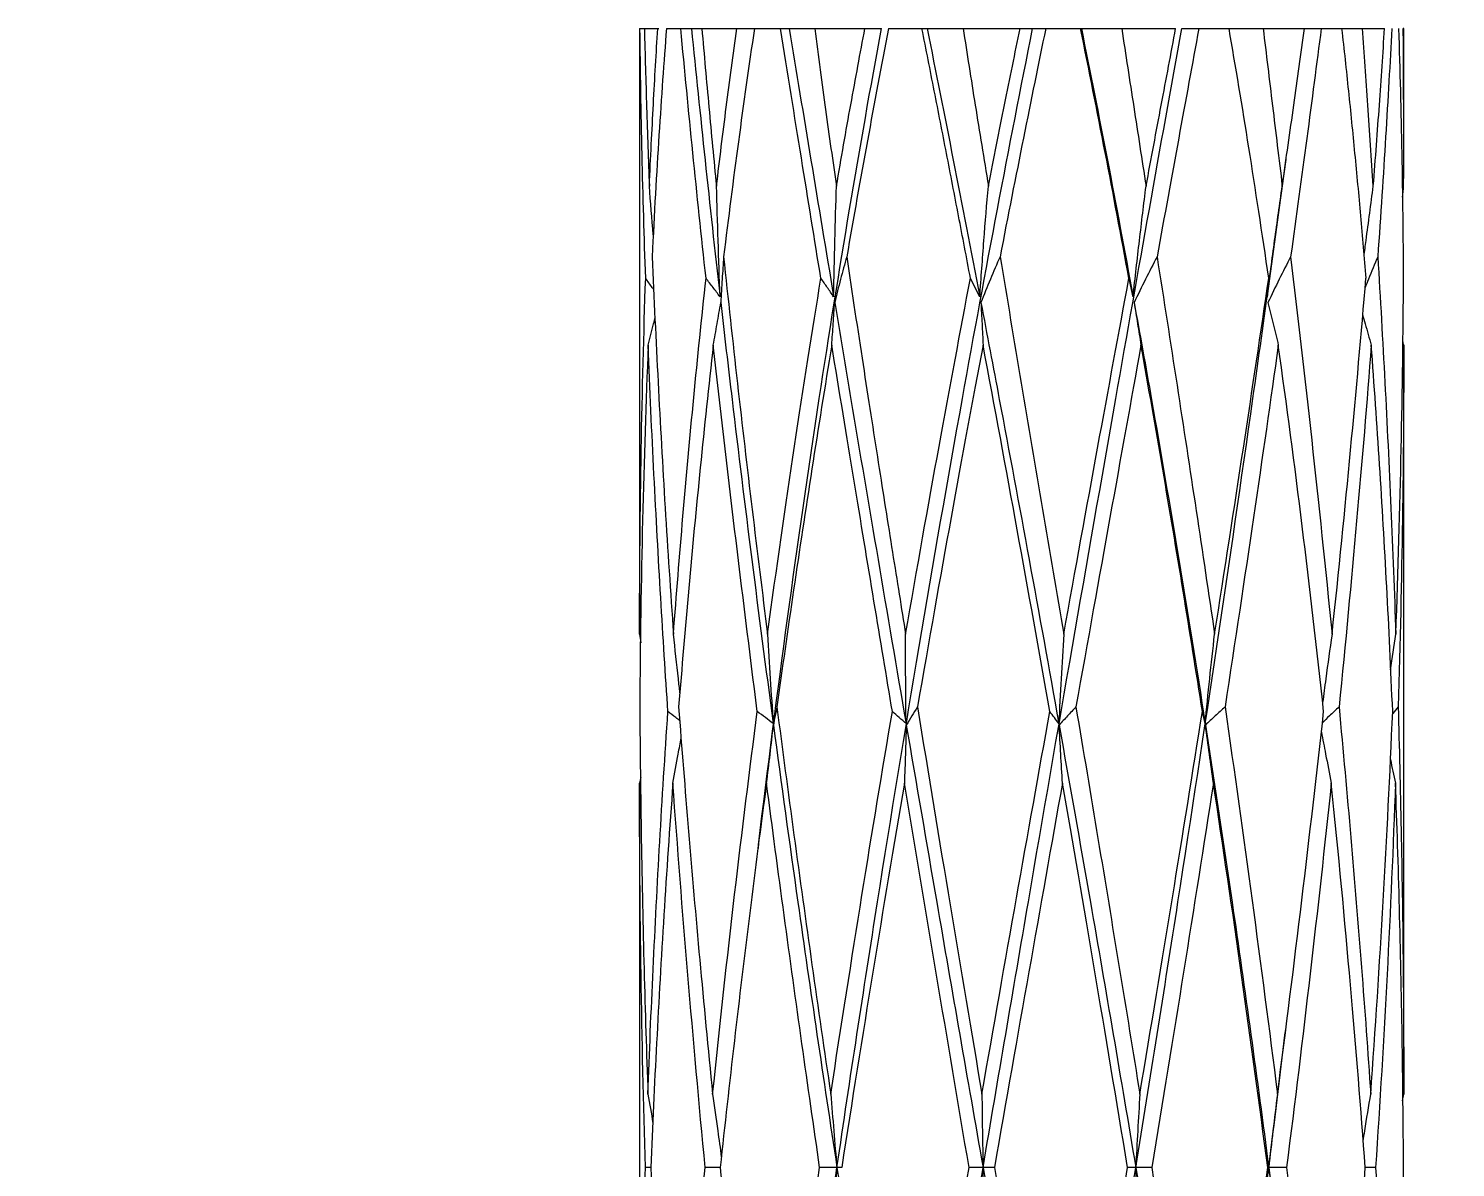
# Model space of a CAD drawing. Extents: x 4138 to 4928, y 0 to 579.
# Drawn here: x 4615.16 to 4626.36, y 119.3 to 128.24 of the extents above; entities that cross this region are included whole.
import ezdxf

# ---------------------------------------------------------------- set-up
doc = ezdxf.new("R2010")
doc.units = 0
doc.header["$LTSCALE"] = 10
doc.header["$MEASUREMENT"] = 0
doc.header["$PDMODE"] = 3
doc.header["$PDSIZE"] = -10
doc.layers.get('0').update_dxf_attribs({"linetype": 'CONTINUOUS'})
doc.layers.get('DEFPOINTS').update_dxf_attribs({"linetype": 'CONTINUOUS'})
doc.layers.add('1', color=7, linetype='CONTINUOUS')
doc.styles.add('Daelim Dimension', font='NanumGothic.ttf')
doc.dimstyles.new('DEFAULT', dxfattribs={"dimscale": 2, "dimtxt": 2, "dimasz": 2, "dimexe": 0, "dimexo": 2, "dimgap": 1, "dimtad": 1, "dimdec": 0, "dimzin": 9, "dimdsep": 46, "dimtxsty": 'Daelim Dimension', "dimcen": 0.5, "dimclrd": 5, "dimclre": 5, "dimclrt": 256, "dimadec": 1, "dimazin": 0, "dimtfac": 1, "dimtdec": 0, "dimtix": 1, "dimtmove": 0, "dimatfit": 3, "dimfxl": 1, "dimtolj": 1, "dimtzin": 1, "dimlwd": 9, "dimlwe": 9, "dimarcsym": 0})

# ---------------------------------------------------------------- blocks, each defined once
blk = doc.blocks.new('*D3')
at = {"color": 5, "lineweight": 9, "ltscale": 0.5, "transparency": 16777216}
for p, q in [((4493.136, 177.068), (4493.136, 84.313)), ((4685.158, 167.039), (4685.158, 84.313)), ((4497.136, 86.313), (4681.158, 86.313))]:
    blk.add_line(p, q, dxfattribs=at)
at = {"color": 5, "ltscale": 0.5, "transparency": 16777216}
for points in [[(4497.136, 86.98), (4497.136, 85.646), (4493.136, 86.313)], [(4681.158, 86.98), (4681.158, 85.646), (4685.158, 86.313)]]:
    blk.add_solid(points, dxfattribs=at)
at = {"layer": 'DEFPOINTS', "color": 0, "ltscale": 0.5, "transparency": 16777216}
for p in [(4493.136, 181.068), (4685.158, 171.039), (4685.158, 86.313)]:
    blk.add_point(p, dxfattribs=at)
at = {"color": 7, "ltscale": 0.5, "transparency": 16777216, "insert": (4589.147, 93.757), "char_height": 10, "attachment_point": 5, "style": 'Daelim Dimension'}
blk.add_mtext('\\A1;192', dxfattribs=at)

msp = doc.modelspace()

# ---------------------------------------------------------------- linework, layer by layer
at = {"layer": '1', "color": 7, "linetype": 'Continuous', "lineweight": 18}
for p, q in [((4619.958, 128.241), (4619.961, 128.241)), ((4619.958, 128.241), (4619.958, 123.587)), ((4619.961, 128.241), (4619.996, 128.241)), ((4619.996, 128.241), (4620.101, 128.241)), ((4620.101, 128.241), (4620.109, 128.241)), ((4620.169, 128.241), (4620.282, 128.241)), ((4620.282, 128.241), (4620.366, 128.241)), ((4620.447, 128.241), (4620.721, 128.241)), ((4620.86, 128.241), (4621.065, 128.241)), ((4621.065, 128.241), (4621.133, 128.241)), ((4621.333, 128.241), (4621.727, 128.241)), ((4621.913, 128.241), (4622.175, 128.241)), ((4622.175, 128.241), (4622.216, 128.241)), ((4622.499, 128.241), (4622.946, 128.241)), ((4623.147, 128.241), (4623.421, 128.241)), ((4623.421, 128.241), (4623.427, 128.241)), ((4623.744, 128.241), (4624.167, 128.241)), ((4624.349, 128.241), (4624.586, 128.241)), ((4624.854, 128.241), (4625.179, 128.241)), ((4625.31, 128.241), (4625.47, 128.241)), ((4625.635, 128.241), (4625.807, 128.241)), ((4625.958, 128.241), (4625.954, 128.241)), ((4625.958, 127.325), (4625.958, 128.241)), ((4625.958, 119.886), (4625.958, 125.697)), ((4619.958, 122.281), (4619.958, 116.32))]:
    msp.add_line(p, q, dxfattribs=at)
for points, degree in [([(4620.006, 126.281), (4619.995, 126.602), (4619.976, 127.25), (4619.965, 127.909), (4619.961, 128.241)], 3), ([(4619.996, 128.241), (4620.001, 128.034), (4620.013, 127.621), (4620.027, 127.209), (4620.035, 127.004)], 3), ([(4620.035, 127.004), (4620.045, 127.227), (4620.066, 127.655), (4620.089, 128.051), (4620.101, 128.241)], 3), ([(4620.169, 128.241), (4620.149, 127.982), (4620.11, 127.425), (4620.073, 126.788), (4620.057, 126.45)], 3), ([(4620.48, 126.281), (4620.444, 126.611), (4620.375, 127.267), (4620.312, 127.918), (4620.282, 128.241)], 3), ([(4620.366, 128.241), (4620.38, 128.241), (4620.407, 128.241), (4620.434, 128.241), (4620.447, 128.241)], 3), ([(4620.366, 128.241), (4620.433, 127.566), (4620.508, 126.862), (4620.59, 126.135)], 3), ([(4620.447, 128.241), (4620.465, 128.036), (4620.502, 127.624), (4620.541, 127.211), (4620.562, 127.004)], 3), ([(4620.562, 127.004), (4620.587, 127.212), (4620.638, 127.626), (4620.692, 128.037), (4620.721, 128.241)], 3), ([(4620.86, 128.241), (4620.816, 127.948), (4620.733, 127.356), (4620.655, 126.753), (4620.618, 126.45)], 3), ([(4621.382, 126.281), (4621.332, 126.584), (4621.23, 127.214), (4621.121, 127.891), (4621.065, 128.241)], 3), ([(4621.133, 128.241), (4621.167, 128.241), (4621.233, 128.241), (4621.299, 128.241), (4621.333, 128.241)], 3), ([(4621.133, 128.241), (4621.244, 127.566), (4621.361, 126.862), (4621.482, 126.135)], 3), ([(4621.333, 128.241), (4621.361, 128.023), (4621.419, 127.599), (4621.475, 127.198), (4621.504, 127.004)], 3), ([(4621.504, 127.004), (4621.541, 127.224), (4621.617, 127.65), (4621.691, 128.049), (4621.727, 128.241)], 3), ([(4621.913, 128.241), (4621.857, 127.952), (4621.746, 127.364), (4621.638, 126.757), (4621.585, 126.45)], 3), ([(4621.727, 128.241), (4621.749, 128.241), (4621.792, 128.241), (4621.836, 128.241), (4621.857, 128.241)], 3), ([(4622.556, 126.281), (4622.525, 126.444), (4622.463, 126.771), (4622.368, 127.262), (4622.272, 127.752), (4622.208, 128.078), (4622.175, 128.241)], 3), ([(4622.216, 128.241), (4622.263, 128.241), (4622.357, 128.241), (4622.451, 128.241), (4622.499, 128.241)], 3), ([(4622.216, 128.241), (4622.352, 127.566), (4622.49, 126.862), (4622.629, 126.135)], 3), ([(4622.499, 128.241), (4622.529, 128.046), (4622.592, 127.644), (4622.661, 127.221), (4622.697, 127.004)], 3), ([(4622.697, 127.004), (4622.74, 127.224), (4622.825, 127.65), (4622.906, 128.049), (4622.946, 128.241)], 3), ([(4623.147, 128.241), (4623.09, 127.966), (4622.973, 127.392), (4622.851, 126.772), (4622.788, 126.45)], 3), ([(4622.946, 128.241), (4622.963, 128.241), (4622.995, 128.241), (4623.028, 128.241), (4623.044, 128.241)], 3), ([(4623.044, 128.241), (4623.061, 128.241), (4623.096, 128.241), (4623.13, 128.241), (4623.147, 128.241)], 3), ([(4623.8, 126.281), (4623.739, 126.612), (4623.615, 127.271), (4623.486, 127.919), (4623.421, 128.241)], 3), ([(4623.427, 128.241), (4623.479, 128.241), (4623.585, 128.241), (4623.691, 128.241), (4623.744, 128.241)], 3), ([(4623.427, 128.241), (4623.564, 127.566), (4623.7, 126.862), (4623.833, 126.135)], 3), ([(4623.744, 128.241), (4623.775, 128.037), (4623.838, 127.627), (4623.902, 127.212), (4623.935, 127.004)], 3), ([(4623.935, 127.004), (4623.975, 127.222), (4624.055, 127.646), (4624.131, 128.047), (4624.167, 128.241)], 3), ([(4624.349, 128.241), (4624.298, 127.966), (4624.193, 127.392), (4624.08, 126.772), (4624.021, 126.45)], 3), ([(4624.215, 128.241), (4624.238, 128.241), (4624.282, 128.241), (4624.326, 128.241), (4624.349, 128.241)], 3), ([(4624.898, 126.281), (4624.846, 126.637), (4624.742, 127.32), (4624.638, 127.944), (4624.586, 128.241)], 3), ([(4624.854, 128.241), (4624.878, 128.043), (4624.927, 127.639), (4624.978, 127.219), (4625.004, 127.004)], 3), ([(4625.004, 127.004), (4625.035, 127.222), (4625.096, 127.645), (4625.152, 128.046), (4625.179, 128.241)], 3), ([(4625.31, 128.241), (4625.274, 127.965), (4625.199, 127.391), (4625.115, 126.771), (4625.07, 126.45)], 3), ([(4625.47, 128.241), (4625.489, 128.078), (4625.524, 127.752), (4625.573, 127.262), (4625.619, 126.771), (4625.648, 126.444), (4625.661, 126.281)], 3), ([(4625.719, 127.004), (4625.705, 127.221), (4625.677, 127.644), (4625.649, 128.046), (4625.635, 128.241)], 3), ([(4625.719, 127.004), (4625.736, 127.222), (4625.768, 127.646), (4625.795, 128.047), (4625.807, 128.241)], 3), ([(4625.864, 128.241), (4625.85, 127.973), (4625.818, 127.406), (4625.777, 126.779), (4625.754, 126.45)], 3), ([(4625.956, 126.281), (4625.955, 126.608), (4625.947, 127.262), (4625.93, 127.915), (4625.92, 128.241)], 3), ([(4625.957, 127.004), (4625.958, 127.211), (4625.958, 127.624), (4625.956, 128.036), (4625.954, 128.241)], 3), ([(4625.031, 127.19), (4625.036, 127.223)], 1), ([(4620.066, 126.622), (4620.055, 126.751), (4620.045, 126.878), (4620.035, 127.004)], 3), ([(4620.59, 126.135), (4620.585, 126.285), (4620.574, 126.579), (4620.566, 126.864), (4620.562, 127.004)], 3), ([(4621.482, 126.135), (4621.485, 126.285), (4621.491, 126.579), (4621.499, 126.864), (4621.504, 127.004)], 3), ([(4622.629, 126.135), (4622.64, 126.285), (4622.661, 126.579), (4622.684, 126.864), (4622.697, 127.004)], 3), ([(4623.833, 126.135), (4623.849, 126.285), (4623.883, 126.579), (4623.917, 126.864), (4623.935, 127.004)], 3), ([(4624.886, 126.135), (4624.905, 126.285), (4624.944, 126.579), (4624.984, 126.864), (4625.004, 127.004)], 3), ([(4625.948, 126.918), (4625.951, 126.947), (4625.954, 126.975), (4625.957, 127.004)], 3), ([(4620.057, 126.45), (4620.071, 126.122), (4620.102, 125.466), (4620.157, 124.481), (4620.201, 123.818), (4620.224, 123.486)], 3), ([(4620.618, 126.45), (4620.614, 126.392), (4620.606, 126.274), (4620.599, 126.152), (4620.596, 126.09)], 3), ([(4620.618, 126.45), (4620.653, 126.118), (4620.725, 125.455), (4620.841, 124.464), (4620.922, 123.811), (4620.963, 123.486)], 3), ([(4621.585, 126.45), (4621.568, 126.392), (4621.536, 126.274), (4621.505, 126.152), (4621.49, 126.09)], 3), ([(4621.585, 126.45), (4621.628, 126.155), (4621.714, 125.591), (4621.834, 124.822), (4621.945, 124.121), (4622.014, 123.691), (4622.047, 123.486)], 3), ([(4622.788, 126.45), (4622.763, 126.392), (4622.712, 126.274), (4622.662, 126.152), (4622.638, 126.09)], 3), ([(4622.788, 126.45), (4622.844, 126.118), (4622.955, 125.457), (4623.123, 124.464), (4623.234, 123.811), (4623.288, 123.486)], 3), ([(4624.021, 126.45), (4623.991, 126.392), (4623.93, 126.274), (4623.871, 126.152), (4623.841, 126.09)], 3), ([(4624.021, 126.45), (4624.074, 126.111), (4624.179, 125.439), (4624.329, 124.453), (4624.426, 123.806), (4624.473, 123.486)], 3), ([(4625.07, 126.45), (4625.04, 126.392), (4624.98, 126.274), (4624.921, 126.152), (4624.892, 126.09)], 3), ([(4625.07, 126.45), (4625.125, 125.984), (4625.236, 125.024), (4625.343, 124.008), (4625.395, 123.486)], 3), ([(4625.754, 126.45), (4625.774, 126.121), (4625.811, 125.463), (4625.859, 124.476), (4625.884, 123.816), (4625.896, 123.486)], 3), ([(4619.958, 123.486), (4619.958, 123.986), (4619.968, 124.952), (4619.991, 125.849), (4620.006, 126.281)], 3), ([(4620.224, 123.486), (4620.247, 123.793), (4620.297, 124.411), (4620.382, 125.344), (4620.446, 125.968), (4620.48, 126.281)], 3), ([(4620.59, 126.135), (4620.572, 126.16), (4620.536, 126.209), (4620.498, 126.257), (4620.48, 126.281)], 3), ([(4620.963, 123.486), (4621.034, 124.005), (4621.175, 124.991), (4621.314, 125.869), (4621.382, 126.281)], 3), ([(4621.482, 126.135), (4621.466, 126.16), (4621.432, 126.209), (4621.399, 126.257), (4621.382, 126.281)], 3), ([(4622.047, 123.486), (4622.137, 124.003), (4622.312, 124.987), (4622.477, 125.867), (4622.556, 126.281)], 3), ([(4622.629, 126.135), (4622.617, 126.16), (4622.593, 126.209), (4622.568, 126.257), (4622.556, 126.281)], 3), ([(4623.288, 123.486), (4623.38, 123.995), (4623.558, 124.97), (4623.722, 125.858), (4623.8, 126.281)], 3), ([(4623.833, 126.135), (4623.828, 126.16), (4623.817, 126.209), (4623.806, 126.257), (4623.8, 126.281)], 3), ([(4624.473, 123.486), (4624.552, 123.993), (4624.703, 124.967), (4624.836, 125.857), (4624.898, 126.281)], 3), ([(4624.898, 126.281), (4624.896, 126.257), (4624.892, 126.209), (4624.888, 126.16), (4624.886, 126.135)], 3), ([(4625.395, 123.486), (4625.448, 123.984), (4625.545, 124.948), (4625.625, 125.848), (4625.661, 126.281)], 3), ([(4625.896, 123.486), (4625.914, 123.99), (4625.942, 124.96), (4625.954, 125.854), (4625.956, 126.281)], 3), ([(4620.537, 125.756), (4620.547, 125.812), (4620.567, 125.925), (4620.586, 126.035), (4620.596, 126.09)], 3), ([(4621.467, 125.756), (4621.471, 125.812), (4621.479, 125.925), (4621.486, 126.035), (4621.49, 126.09)], 3), ([(4622.638, 126.09), (4622.641, 126.035), (4622.647, 125.925), (4622.653, 125.812), (4622.655, 125.756)], 3), ([(4623.841, 126.09), (4623.85, 126.035), (4623.868, 125.925), (4623.886, 125.812), (4623.895, 125.756)], 3), ([(4624.892, 126.09), (4624.905, 126.035), (4624.932, 125.925), (4624.96, 125.812), (4624.973, 125.756)], 3), ([(4620.026, 125.756), (4620.008, 125.313), (4619.978, 124.396), (4619.963, 123.419), (4619.96, 122.915)], 3), ([(4620.181, 122.879), (4620.161, 123.167), (4620.124, 123.763), (4620.07, 124.732), (4620.039, 125.409), (4620.026, 125.756)], 3), ([(4620.537, 125.756), (4620.501, 125.434), (4620.433, 124.795), (4620.342, 123.844), (4620.29, 123.223), (4620.265, 122.915)], 3), ([(4620.882, 122.879), (4620.822, 123.355), (4620.703, 124.31), (4620.591, 125.273), (4620.537, 125.756)], 3), ([(4621.467, 125.756), (4621.413, 125.429), (4621.309, 124.781), (4621.166, 123.831), (4621.078, 123.217), (4621.036, 122.915)], 3), ([(4621.943, 122.879), (4621.897, 123.153), (4621.801, 123.732), (4621.643, 124.686), (4621.528, 125.389), (4621.467, 125.756)], 3), ([(4622.655, 125.756), (4622.574, 125.328), (4622.406, 124.427), (4622.23, 123.434), (4622.14, 122.915)], 3), ([(4623.179, 122.879), (4623.096, 123.351), (4622.925, 124.302), (4622.747, 125.269), (4622.655, 125.756)], 3), ([(4623.895, 125.756), (4623.818, 125.328), (4623.655, 124.427), (4623.477, 123.434), (4623.384, 122.915)], 3), ([(4624.377, 122.879), (4624.328, 123.192), (4624.228, 123.822), (4624.067, 124.781), (4623.954, 125.429), (4623.895, 125.756)], 3), ([(4624.973, 125.756), (4624.913, 125.327), (4624.783, 124.424), (4624.634, 123.433), (4624.555, 122.915)], 3), ([(4625.329, 122.879), (4625.276, 123.369), (4625.164, 124.339), (4625.039, 125.287), (4624.973, 125.756)], 3), ([(4625.703, 125.756), (4625.669, 125.31), (4625.592, 124.39), (4625.5, 123.416), (4625.45, 122.915)], 3), ([(4625.871, 122.879), (4625.857, 123.211), (4625.826, 123.866), (4625.77, 124.819), (4625.726, 125.446), (4625.703, 125.756)], 3), ([(4625.958, 125.756), (4625.958, 125.316), (4625.952, 124.403), (4625.929, 123.422), (4625.914, 122.915)], 3), ([(4625.958, 125.756), (4625.955, 125.765), (4625.953, 125.774), (4625.95, 125.784)], 3), ([(4619.958, 123.587), (4619.958, 123.553), (4619.958, 123.52), (4619.958, 123.486)], 3), ([(4619.958, 123.486), (4619.961, 123.464), (4619.964, 123.442), (4619.967, 123.42)], 3), ([(4620.963, 123.486), (4620.97, 123.37), (4620.984, 123.137), (4620.999, 122.903), (4621.007, 122.785)], 3), ([(4622.05, 122.785), (4622.049, 122.903), (4622.047, 123.137), (4622.047, 123.37), (4622.047, 123.486)], 3), ([(4623.288, 123.486), (4623.281, 123.37), (4623.268, 123.137), (4623.255, 122.903), (4623.25, 122.785)], 3), ([(4624.399, 122.785), (4624.41, 122.903), (4624.434, 123.137), (4624.46, 123.37), (4624.473, 123.486)], 3), ([(4625.855, 123.207), (4625.868, 123.3), (4625.882, 123.393), (4625.896, 123.486)], 3), ([(4619.96, 122.915), (4619.962, 122.565), (4619.97, 121.872), (4619.992, 120.85), (4620.012, 120.197), (4620.024, 119.876)], 3), ([(4620.265, 122.915), (4620.289, 122.595), (4620.341, 121.943), (4620.428, 120.938), (4620.496, 120.235), (4620.532, 119.876)], 3), ([(4621.036, 122.915), (4621.032, 122.892), (4621.022, 122.845), (4621.013, 122.797), (4621.009, 122.773)], 3), ([(4621.036, 122.915), (4621.08, 122.581), (4621.169, 121.911), (4621.311, 120.889), (4621.409, 120.214), (4621.459, 119.876)], 3), ([(4622.14, 122.915), (4622.125, 122.892), (4622.095, 122.845), (4622.067, 122.797), (4622.052, 122.773)], 3), ([(4622.14, 122.915), (4622.226, 122.386), (4622.397, 121.351), (4622.564, 120.36), (4622.646, 119.876)], 3), ([(4623.384, 122.915), (4623.362, 122.892), (4623.318, 122.845), (4623.274, 122.797), (4623.252, 122.773)], 3), ([(4623.384, 122.915), (4623.443, 122.567), (4623.558, 121.879), (4623.725, 120.867), (4623.833, 120.204), (4623.886, 119.876)], 3), ([(4624.555, 122.915), (4624.529, 122.892), (4624.477, 122.845), (4624.426, 122.797), (4624.401, 122.773)], 3), ([(4624.555, 122.915), (4624.701, 121.902), (4624.838, 120.889), (4624.966, 119.876)], 3), ([(4625.45, 122.915), (4625.482, 122.572), (4625.544, 121.889), (4625.628, 120.866), (4625.676, 120.204), (4625.699, 119.876)], 3), ([(4625.914, 122.915), (4625.899, 122.898), (4625.885, 122.882), (4625.871, 122.865)], 3), ([(4625.914, 122.915), (4625.923, 122.599), (4625.939, 121.952), (4625.954, 120.95), (4625.958, 120.24), (4625.958, 119.876)], 3), ([(4620.024, 119.876), (4620.035, 120.2), (4620.063, 120.854), (4620.115, 121.852), (4620.157, 122.535), (4620.181, 122.879)], 3), ([(4620.532, 119.876), (4620.588, 120.42), (4620.704, 121.464), (4620.823, 122.422), (4620.882, 122.879)], 3), ([(4621.007, 122.785), (4620.987, 122.801), (4620.946, 122.832), (4620.904, 122.864), (4620.882, 122.879)], 3), ([(4621.459, 119.876), (4621.542, 120.416), (4621.705, 121.456), (4621.865, 122.418), (4621.943, 122.879)], 3), ([(4622.05, 122.785), (4622.033, 122.801), (4621.997, 122.832), (4621.961, 122.864), (4621.943, 122.879)], 3), ([(4622.646, 119.876), (4622.738, 120.402), (4622.919, 121.428), (4623.094, 122.404), (4623.179, 122.879)], 3), ([(4623.25, 122.785), (4623.238, 122.801), (4623.215, 122.832), (4623.191, 122.864), (4623.179, 122.879)], 3), ([(4623.886, 119.876), (4623.975, 120.403), (4624.145, 121.431), (4624.302, 122.405), (4624.377, 122.879)], 3), ([(4624.399, 122.785), (4624.395, 122.801), (4624.388, 122.832), (4624.381, 122.864), (4624.377, 122.879)], 3), ([(4624.966, 119.876), (4625.034, 120.39), (4625.161, 121.405), (4625.275, 122.393), (4625.329, 122.879)], 3), ([(4625.699, 119.876), (4625.735, 120.386), (4625.801, 121.396), (4625.85, 122.388), (4625.871, 122.879)], 3), ([(4620.955, 122.318), (4620.965, 122.394), (4620.983, 122.545), (4621.001, 122.697), (4621.009, 122.773)], 3), ([(4622.052, 122.773), (4622.05, 122.697), (4622.045, 122.545), (4622.04, 122.394), (4622.037, 122.318)], 3), ([(4623.278, 122.318), (4623.274, 122.394), (4623.265, 122.545), (4623.257, 122.697), (4623.252, 122.773)], 3), ([(4624.463, 122.318), (4624.453, 122.394), (4624.432, 122.545), (4624.411, 122.697), (4624.401, 122.773)], 3), ([(4625.853, 122.503), (4625.866, 122.441), (4625.88, 122.379), (4625.893, 122.318)], 3), ([(4619.968, 122.365), (4619.965, 122.349), (4619.961, 122.333), (4619.958, 122.318)], 3), ([(4619.958, 122.318), (4619.958, 122.305), (4619.958, 122.293), (4619.958, 122.28)], 3), ([(4620.22, 122.318), (4620.194, 121.967), (4620.147, 121.276), (4620.09, 120.275), (4620.059, 119.622), (4620.046, 119.3)], 3), ([(4620.955, 122.318), (4620.909, 121.974), (4620.821, 121.292), (4620.701, 120.295), (4620.627, 119.63), (4620.591, 119.3)], 3), ([(4621.372, 119.3), (4621.326, 119.618), (4621.233, 120.265), (4621.093, 121.275), (4621.001, 121.967), (4620.955, 122.318)], 3), ([(4622.037, 122.318), (4621.954, 121.831), (4621.789, 120.841), (4621.626, 119.819), (4621.545, 119.3)], 3), ([(4623.278, 122.318), (4623.192, 121.833), (4623.016, 120.846), (4622.835, 119.821), (4622.744, 119.3)], 3), ([(4623.789, 119.3), (4623.702, 119.832), (4623.529, 120.867), (4623.361, 121.844), (4623.278, 122.318)], 3), ([(4624.463, 122.318), (4624.388, 121.831), (4624.232, 120.842), (4624.065, 119.819), (4623.979, 119.3)], 3), ([(4625.389, 122.318), (4625.337, 121.823), (4625.226, 120.825), (4625.103, 119.811), (4625.038, 119.3)], 3), ([(4625.656, 119.3), (4625.622, 119.753), (4625.545, 120.708), (4625.446, 121.764), (4625.389, 122.318)], 3), ([(4625.893, 122.318), (4625.875, 121.818), (4625.831, 120.816), (4625.771, 119.806), (4625.737, 119.3)], 3), ([(4625.956, 119.3), (4625.954, 119.647), (4625.947, 120.333), (4625.926, 121.339), (4625.905, 121.994), (4625.893, 122.318)], 3), ([(4620.892, 121.839), (4620.888, 121.804)], 1), ([(4624.898, 119.3), (4624.943, 119.653), (4624.986, 120.006), (4625.028, 120.359)], 3), ([(4625.028, 120.356), (4625.032, 120.384)], 1), ([(4620.024, 119.876), (4620.037, 119.8), (4620.05, 119.723), (4620.063, 119.647)], 3), ([(4621.459, 119.876), (4621.467, 119.78), (4621.483, 119.587), (4621.499, 119.396), (4621.508, 119.3)], 3), ([(4622.646, 119.876), (4622.647, 119.78), (4622.649, 119.587), (4622.653, 119.396), (4622.655, 119.3)], 3), ([(4623.886, 119.876), (4623.88, 119.78), (4623.869, 119.587), (4623.859, 119.396), (4623.854, 119.3)], 3), ([(4624.966, 119.876), (4624.954, 119.78), (4624.931, 119.587), (4624.909, 119.396), (4624.898, 119.3)], 3), ([(4625.949, 119.824), (4625.952, 119.842), (4625.955, 119.859), (4625.958, 119.876)], 3), ([(4619.958, 116.282), (4619.958, 116.619), (4619.961, 117.292), (4619.976, 118.29), (4619.994, 118.963), (4620.004, 119.3)], 3), ([(4620.046, 119.3), (4620.032, 119.3), (4620.018, 119.3), (4620.004, 119.3)], 3), ([(4620.046, 119.3), (4620.06, 118.939), (4620.093, 118.236), (4620.15, 117.237), (4620.192, 116.596), (4620.214, 116.282)], 3), ([(4620.214, 116.282), (4620.248, 116.747), (4620.324, 117.714), (4620.42, 118.759), (4620.473, 119.3)], 3), ([(4620.591, 119.3), (4620.624, 118.981), (4620.695, 118.333), (4620.813, 117.319), (4620.9, 116.631), (4620.945, 116.282)], 3), ([(4620.945, 116.282), (4621.007, 116.748), (4621.14, 117.716), (4621.291, 118.76), (4621.372, 119.3)], 3), ([(4621.508, 119.3), (4621.485, 119.3), (4621.44, 119.3), (4621.395, 119.3), (4621.372, 119.3)], 3), ([(4621.508, 119.3), (4621.5, 119.204), (4621.483, 119.013), (4621.465, 118.82), (4621.456, 118.724)], 3), ([(4621.545, 119.3), (4621.539, 119.3), (4621.526, 119.3), (4621.514, 119.3), (4621.508, 119.3)], 3), ([(4622.024, 116.282), (4622.106, 116.76), (4622.274, 117.74), (4622.453, 118.772), (4622.545, 119.3)], 3), ([(4622.655, 119.3), (4622.636, 119.3), (4622.6, 119.3), (4622.563, 119.3), (4622.545, 119.3)], 3), ([(4622.655, 119.3), (4622.653, 119.204), (4622.65, 119.013), (4622.645, 118.82), (4622.642, 118.724)], 3), ([(4622.744, 119.3), (4622.729, 119.3), (4622.699, 119.3), (4622.669, 119.3), (4622.655, 119.3)], 3), ([(4623.265, 116.282), (4623.35, 116.761), (4623.523, 117.743), (4623.7, 118.773), (4623.789, 119.3)], 3), ([(4623.854, 119.3), (4623.843, 119.3), (4623.822, 119.3), (4623.8, 119.3), (4623.789, 119.3)], 3), ([(4623.979, 119.3), (4623.958, 119.3), (4623.916, 119.3), (4623.875, 119.3), (4623.854, 119.3)], 3), ([(4623.883, 118.724), (4623.879, 118.82), (4623.869, 119.013), (4623.859, 119.204), (4623.854, 119.3)], 3), ([(4624.452, 116.282), (4624.529, 116.778), (4624.679, 117.777), (4624.821, 118.79), (4624.89, 119.3)], 3), ([(4624.898, 119.3), (4624.897, 119.3), (4624.894, 119.3), (4624.891, 119.3), (4624.89, 119.3)], 3), ([(4625.038, 119.3), (4625.015, 119.3), (4624.968, 119.3), (4624.921, 119.3), (4624.898, 119.3)], 3), ([(4624.898, 119.3), (4624.909, 119.204), (4624.931, 119.013), (4624.953, 118.82), (4624.964, 118.724)], 3), ([(4625.038, 119.3), (4625.079, 118.967), (4625.159, 118.299), (4625.275, 117.286), (4625.346, 116.617), (4625.381, 116.282)], 3), ([(4625.381, 116.282), (4625.433, 116.775), (4625.531, 117.771), (4625.617, 118.787), (4625.656, 119.3)], 3), ([(4625.737, 119.3), (4625.76, 118.945), (4625.802, 118.249), (4625.852, 117.247), (4625.879, 116.6), (4625.891, 116.282)], 3), ([(4625.891, 116.282), (4625.903, 116.615), (4625.925, 117.281), (4625.946, 118.286), (4625.954, 118.962), (4625.956, 119.3)], 3)]:
    msp.add_open_spline(points, degree=degree, dxfattribs=at)
for points, knots in [([(4620.721, 128.241), (4620.744, 128.241), (4620.79, 128.241), (4620.837, 128.241), (4620.86, 128.241)], [0, 0, 0, 0, 0.505795, 1, 1, 1, 1]), ([(4620.892, 121.834), (4621.036, 123.029), (4621.34, 125.258), (4621.687, 127.321), (4621.857, 128.241)], [0, 0, 0, 0, 0.527822, 1, 1, 1, 1]), ([(4621.508, 119.3), (4621.611, 119.997), (4621.925, 122.053), (4622.442, 125.122), (4622.86, 127.321), (4623.044, 128.241)], [0, 0, 0, 0, 0.221993, 0.655384, 1, 1, 1, 1]), ([(4622.655, 119.3), (4622.773, 119.997), (4623.124, 122.053), (4623.657, 125.122), (4624.049, 127.321), (4624.215, 128.241)], [0, 0, 0, 0, 0.221993, 0.655384, 1, 1, 1, 1]), ([(4624.586, 128.241), (4624.626, 128.241), (4624.715, 128.241), (4624.804, 128.241), (4624.854, 128.241)], [0, 0, 0, 0, 0.443488, 1, 1, 1, 1]), ([(4625.179, 128.241), (4625.2, 128.241), (4625.243, 128.241), (4625.286, 128.241), (4625.31, 128.241)], [0, 0, 0, 0, 0.461722, 1, 1, 1, 1]), ([(4625.47, 128.241), (4625.488, 128.241), (4625.543, 128.241), (4625.598, 128.241), (4625.635, 128.241)], [0, 0, 0, 0, 0.315171, 1, 1, 1, 1]), ([(4623.854, 119.3), (4623.967, 119.997), (4624.294, 122.053), (4624.692, 124.729), (4624.95, 126.593), (4625.031, 127.195)], [0, 0, 0, 0, 0.254565, 0.751546, 1, 1, 1, 1]), ([(4625.646, 126.452), (4625.651, 126.494), (4625.676, 126.681), (4625.7, 126.864), (4625.719, 127.004)], [0, 0, 0, 0, 0.222414, 1, 1, 1, 1]), ([(4625.754, 126.45), (4625.729, 126.392), (4625.696, 126.311), (4625.663, 126.23), (4625.654, 126.208)], [0, 0, 0, 0, 0.734771, 1, 1, 1, 1]), ([(4620.07, 126.19), (4620.066, 126.196), (4620.045, 126.227), (4620.023, 126.257), (4620.006, 126.281)], [0, 0, 0, 0, 0.198257, 1, 1, 1, 1]), ([(4620.596, 126.09), (4620.624, 125.839), (4620.75, 124.766), (4620.891, 123.651), (4621.007, 122.785)], [0, 0, 0, 0, 0.236528, 1, 1, 1, 1]), ([(4621.49, 126.09), (4621.532, 125.839), (4621.712, 124.766), (4621.902, 123.651), (4622.05, 122.785)], [0, 0, 0, 0, 0.236528, 1, 1, 1, 1]), ([(4622.638, 126.09), (4622.686, 125.839), (4622.89, 124.766), (4623.095, 123.651), (4623.25, 122.785)], [0, 0, 0, 0, 0.236528, 1, 1, 1, 1]), ([(4623.841, 126.09), (4623.887, 125.839), (4624.079, 124.766), (4624.264, 123.651), (4624.399, 122.785)], [0, 0, 0, 0, 0.236528, 1, 1, 1, 1]), ([(4620.026, 125.756), (4620.04, 125.812), (4620.059, 125.885), (4620.077, 125.957), (4620.081, 125.974)], [0, 0, 0, 0, 0.770528, 1, 1, 1, 1]), ([(4625.635, 125.993), (4625.642, 125.97), (4625.664, 125.892), (4625.687, 125.812), (4625.703, 125.756)], [0, 0, 0, 0, 0.292365, 1, 1, 1, 1]), ([(4620.275, 123.026), (4620.271, 123.063), (4620.254, 123.217), (4620.237, 123.37), (4620.224, 123.486)], [0, 0, 0, 0, 0.239941, 1, 1, 1, 1]), ([(4625.395, 123.486), (4625.378, 123.37), (4625.353, 123.192), (4625.329, 123.012), (4625.321, 122.95)], [0, 0, 0, 0, 0.652822, 1, 1, 1, 1]), ([(4625.45, 122.915), (4625.425, 122.892), (4625.381, 122.851), (4625.337, 122.809), (4625.319, 122.791)], [0, 0, 0, 0, 0.572553, 1, 1, 1, 1]), ([(4620.274, 122.807), (4620.264, 122.815), (4620.233, 122.839), (4620.201, 122.864), (4620.181, 122.879)], [0, 0, 0, 0, 0.349596, 1, 1, 1, 1]), ([(4621.009, 122.773), (4621.071, 122.313), (4621.23, 121.162), (4621.401, 119.996), (4621.508, 119.3)], [0, 0, 0, 0, 0.403029, 1, 1, 1, 1]), ([(4622.052, 122.773), (4622.131, 122.313), (4622.329, 121.162), (4622.532, 119.996), (4622.655, 119.3)], [0, 0, 0, 0, 0.403029, 1, 1, 1, 1]), ([(4623.252, 122.773), (4623.334, 122.313), (4623.538, 121.162), (4623.737, 119.996), (4623.854, 119.3)], [0, 0, 0, 0, 0.403029, 1, 1, 1, 1]), ([(4624.401, 122.773), (4624.472, 122.313), (4624.646, 121.162), (4624.807, 119.996), (4624.898, 119.3)], [0, 0, 0, 0, 0.403029, 1, 1, 1, 1]), ([(4625.311, 122.718), (4625.322, 122.661), (4625.348, 122.527), (4625.374, 122.394), (4625.389, 122.318)], [0, 0, 0, 0, 0.43204, 1, 1, 1, 1]), ([(4620.22, 122.318), (4620.234, 122.394), (4620.256, 122.513), (4620.277, 122.631), (4620.285, 122.674)], [0, 0, 0, 0, 0.638493, 1, 1, 1, 1]), ([(4620.004, 119.3), (4619.989, 119.803), (4619.978, 120.306), (4619.962, 121.312), (4619.958, 121.815), (4619.958, 122.318)], [0, 0, 0, 0, 0.5, 0.5, 1, 1, 1, 1]), ([(4620.473, 119.3), (4620.425, 119.803), (4620.38, 120.306), (4620.295, 121.312), (4620.256, 121.815), (4620.22, 122.318)], [0, 0, 0, 0, 0.5, 0.5, 1, 1, 1, 1]), ([(4622.545, 119.3), (4622.46, 119.803), (4622.375, 120.306), (4622.205, 121.312), (4622.121, 121.815), (4622.037, 122.318)], [0, 0, 0, 0, 0.5, 0.5, 1, 1, 1, 1]), ([(4624.89, 119.3), (4624.824, 119.803), (4624.756, 120.306), (4624.614, 121.312), (4624.54, 121.815), (4624.463, 122.318)], [0, 0, 0, 0, 0.5, 0.5, 1, 1, 1, 1]), ([(4620.532, 119.876), (4620.545, 119.78), (4620.568, 119.615), (4620.591, 119.451), (4620.6, 119.382)], [0, 0, 0, 0, 0.583536, 1, 1, 1, 1]), ([(4625.639, 119.506), (4625.643, 119.533), (4625.663, 119.656), (4625.683, 119.78), (4625.699, 119.876)], [0, 0, 0, 0, 0.221904, 1, 1, 1, 1]), ([(4620.591, 119.3), (4620.575, 119.3), (4620.536, 119.3), (4620.496, 119.3), (4620.473, 119.3)], [0, 0, 0, 0, 0.410975, 1, 1, 1, 1]), ([(4620.891, 114.764), (4620.994, 115.6), (4621.191, 117.106), (4621.41, 118.637), (4621.508, 119.3)], [0, 0, 0, 0, 0.566523, 1, 1, 1, 1]), ([(4621.197, 110.441), (4621.344, 111.365), (4621.699, 113.572), (4622.201, 116.613), (4622.542, 118.637), (4622.655, 119.3)], [0, 0, 0, 0, 0.348526, 0.786411, 1, 1, 1, 1]), ([(4621.508, 119.3), (4621.609, 118.637), (4621.793, 117.472), (4621.985, 116.32), (4622.07, 115.827)], [0, 0, 0, 0, 0.568477, 1, 1, 1, 1]), ([(4622.287, 110.441), (4622.466, 111.365), (4622.88, 113.572), (4623.412, 116.613), (4623.746, 118.637), (4623.854, 119.3)], [0, 0, 0, 0, 0.348526, 0.786411, 1, 1, 1, 1]), ([(4622.655, 119.3), (4622.771, 118.637), (4622.976, 117.472), (4623.182, 116.32), (4623.27, 115.827)], [0, 0, 0, 0, 0.568477, 1, 1, 1, 1]), ([(4622.744, 119.3), (4622.829, 118.797), (4622.916, 118.294), (4623.089, 117.288), (4623.177, 116.785), (4623.265, 116.282)], [0, 0, 0, 0, 0.5, 0.5, 1, 1, 1, 1]), ([(4623.492, 110.441), (4623.674, 111.365), (4624.075, 113.572), (4624.544, 116.613), (4624.814, 118.637), (4624.898, 119.3)], [0, 0, 0, 0, 0.348526, 0.786411, 1, 1, 1, 1]), ([(4623.854, 119.3), (4623.965, 118.637), (4624.157, 117.472), (4624.34, 116.32), (4624.417, 115.827)], [0, 0, 0, 0, 0.568477, 1, 1, 1, 1]), ([(4623.979, 119.3), (4624.06, 118.797), (4624.14, 118.294), (4624.298, 117.288), (4624.375, 116.785), (4624.452, 116.282)], [0, 0, 0, 0, 0.5, 0.5, 1, 1, 1, 1]), ([(4624.898, 119.3), (4624.985, 118.637), (4625.13, 117.472), (4625.258, 116.32), (4625.311, 115.827)], [0, 0, 0, 0, 0.568477, 1, 1, 1, 1]), ([(4625.737, 119.3), (4625.716, 119.3), (4625.688, 119.3), (4625.661, 119.3), (4625.656, 119.3)], [0, 0, 0, 0, 0.804079, 1, 1, 1, 1])]:
    msp.add_open_spline(points, degree=3, knots=knots, dxfattribs=at)

# ---------------------------------------------------------------- dimensions: what is measured, and where the dimension line sits
at = {"color": 5, "ltscale": 0.5}
dim = msp.add_linear_dim(base=(4685.158, 86.313), p1=(4493.136, 181.068), p2=(4685.158, 171.039), dimstyle='DEFAULT', override={"dimtxt": 5, "dimexe": 1, "dimclrt": 7}, dxfattribs=at)
dim.commit()
dim.dimension.update_dxf_attribs({"geometry": '*D3', "text_midpoint": (4589.147, 93.757)})

doc.saveas('drawing.dxf')
